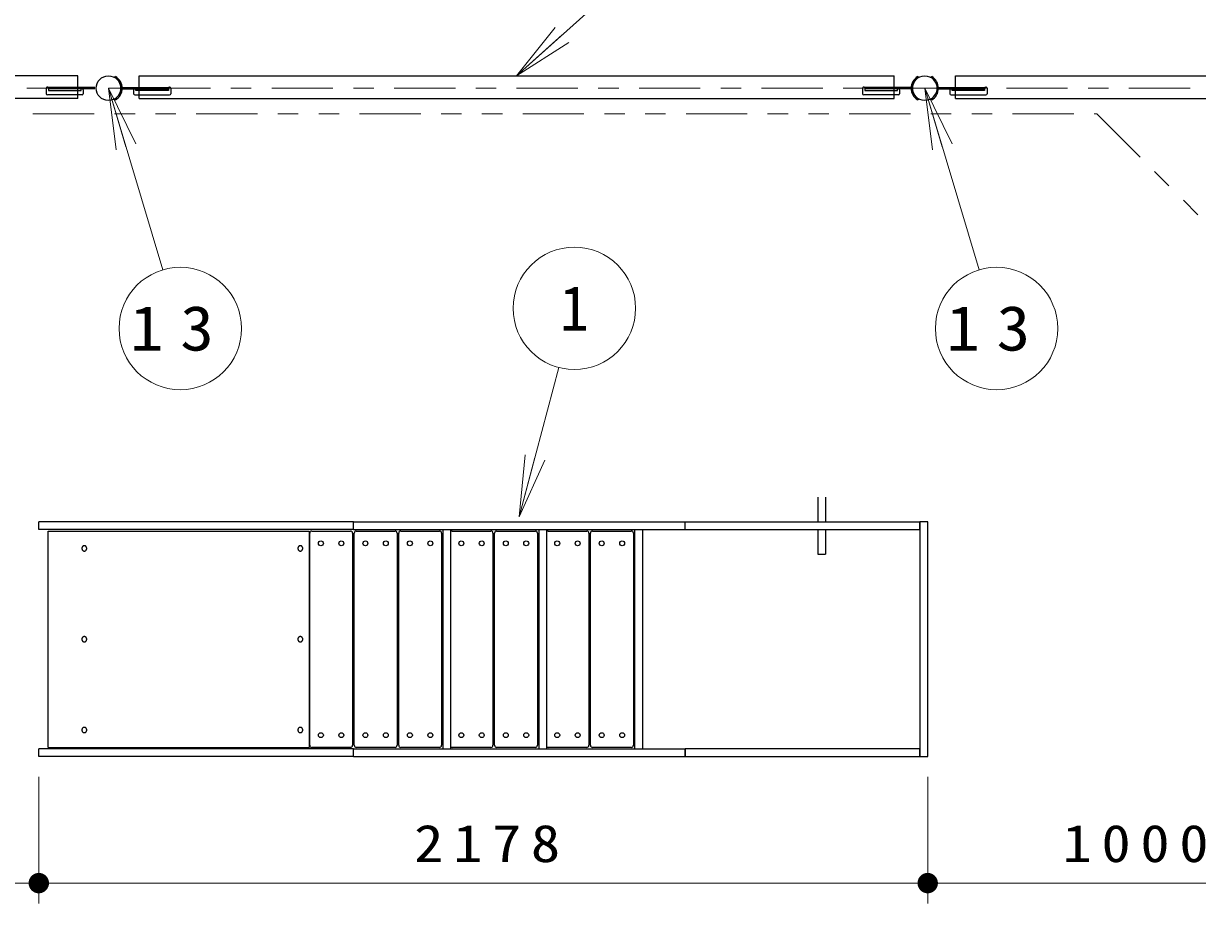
# Model space of a CAD drawing. Units: millimetres on the paper, scale 1:50. Extents: x -805 to -420, y -297 to 267.
# Drawn here: x -716.1 to -658.6, y 163.5 to 206.6 of the extents above; entities that cross this region are included whole.
import ezdxf
from ezdxf.enums import TextEntityAlignment as Align

# ---------------------------------------------------------------- set-up
doc = ezdxf.new("R2010")
doc.units = ezdxf.units.MM
doc.linetypes.add('USER2', pattern=[6, 3, -1, 1, -1])
doc.linetypes.add('USER3', pattern=[8, 3, -1, 1, -1, 1, -1])
doc.layers.add('1_50', color=7, linetype='Continuous', lineweight=25)
doc.styles.add('ＭＳ ゴシック', font='')
doc.styles.get('ＭＳ ゴシック').set_extended_font_data('MS Gothic')

# ---------------------------------------------------------------- blocks, each defined once
blk = doc.blocks.new('filled_dot')
at = {"color": 0, "linetype": 'Continuous', "lineweight": -2, "const_width": 1.25}
blk.add_lwpolyline([(-0.625, 0, 1), (0.625, 0, 1)], format="xyb", close=True, dxfattribs=at)

msp = doc.modelspace()

# ---------------------------------------------------------------- linework, layer by layer
at = {"layer": '1_50', "lineweight": 13}
for p, q in [((-691.951, 204.071), (-687.794, 207.823)), ((-691.951, 204.071), (-690.059, 206.452)), ((-691.951, 204.071), (-689.724, 206.081)), ((-689.389, 205.71), (-691.951, 204.071)), ((-711.572, 200.454), (-711.951, 203.471)), ((-711.951, 203.471), (-710.613, 200.74)), ((-711.951, 203.471), (-711.093, 200.597)), ((-711.951, 203.471), (-709.292, 194.57)), ((-671.572, 200.454), (-671.951, 203.471)), ((-671.951, 203.471), (-670.613, 200.74)), ((-671.951, 203.471), (-671.093, 200.597)), ((-671.951, 203.471), (-669.292, 194.57)), ((-691.82, 182.471), (-689.886, 189.785)), ((-691.82, 182.471), (-691.536, 185.5)), ((-691.82, 182.471), (-691.053, 185.372)), ((-690.57, 185.244), (-691.82, 182.471)), ((-715.366, 169.721), (-715.366, 163.519)), ((-671.808, 169.721), (-671.808, 163.519)), ((-735.366, 164.519), (-715.366, 164.519)), ((-671.808, 164.519), (-715.366, 164.519)), ((-651.808, 164.519), (-671.808, 164.519))]:
    msp.add_line(p, q, dxfattribs=at)
at = {"layer": '1_50'}
for p, q in [((-713.454, 204.071), (-750.449, 204.071)), ((-713.454, 202.971), (-713.454, 204.071)), ((-710.449, 204.071), (-673.454, 204.071)), ((-710.449, 202.971), (-710.449, 204.071)), ((-673.454, 202.971), (-673.454, 204.071)), ((-670.449, 204.071), (-633.454, 204.071)), ((-670.449, 202.971), (-670.449, 204.071)), ((-713.454, 202.971), (-750.449, 202.971)), ((-710.449, 202.971), (-673.454, 202.971)), ((-670.449, 202.971), (-633.454, 202.971)), ((-714.914, 181.771), (-702.111, 181.771)), ((-714.914, 171.171), (-702.111, 171.171))]:
    msp.add_line(p, q, dxfattribs=at)
at = {"layer": '1_50', "color": 2}
for p, q in [((-711.64, 203.99), (-711.608, 204.046)), ((-672.262, 203.99), (-672.294, 204.046)), ((-671.64, 203.99), (-671.608, 204.046)), ((-712.62, 203.503), (-714.875, 203.503)), ((-714.875, 203.503), (-714.875, 203.439)), ((-712.62, 203.439), (-714.875, 203.439)), ((-711.282, 203.503), (-709.027, 203.503)), ((-711.282, 203.439), (-709.027, 203.439)), ((-709.027, 203.503), (-709.027, 203.439)), ((-672.62, 203.503), (-674.875, 203.503)), ((-674.875, 203.503), (-674.875, 203.439)), ((-672.62, 203.439), (-674.875, 203.439)), ((-671.282, 203.503), (-669.027, 203.503)), ((-671.282, 203.439), (-669.027, 203.439)), ((-669.027, 203.503), (-669.027, 203.439)), ((-711.64, 202.953), (-711.608, 202.897)), ((-672.262, 202.953), (-672.294, 202.897)), ((-671.64, 202.953), (-671.608, 202.897)), ((-695.551, 171.101), (-695.551, 181.841)), ((-695.171, 171.101), (-695.171, 181.841)), ((-690.851, 171.101), (-690.851, 181.841)), ((-690.471, 171.101), (-690.471, 181.841)), ((-686.151, 171.101), (-686.151, 181.841)), ((-685.771, 171.101), (-685.771, 181.841)), ((-714.914, 171.171), (-714.914, 181.771)), ((-702.111, 181.771), (-702.111, 171.171))]:
    msp.add_line(p, q, dxfattribs=at)
at = {"layer": '1_50', "color": 131, "linetype": 'USER2', "lineweight": 13}
msp.add_line((-751.951, 203.471), (-631.951, 203.471), dxfattribs=at)
at = {"layer": '1_50', "color": 1}
for p, q in [((-715.005, 203.479), (-715.005, 203.199)), ((-714.925, 203.519), (-714.965, 203.519)), ((-713.245, 203.139), (-714.945, 203.139)), ((-714.885, 203.479), (-714.885, 203.359)), ((-714.885, 203.359), (-713.296, 203.359)), ((-713.296, 203.359), (-713.296, 203.439)), ((-713.185, 203.399), (-713.185, 203.199)), ((-710.717, 203.399), (-710.717, 203.199)), ((-710.657, 203.139), (-708.957, 203.139)), ((-710.607, 203.359), (-710.607, 203.439)), ((-709.017, 203.359), (-710.607, 203.359)), ((-709.017, 203.479), (-709.017, 203.359)), ((-708.977, 203.519), (-708.937, 203.519)), ((-708.897, 203.479), (-708.897, 203.199)), ((-675.005, 203.479), (-675.005, 203.199)), ((-674.925, 203.519), (-674.965, 203.519)), ((-673.245, 203.139), (-674.945, 203.139)), ((-674.885, 203.479), (-674.885, 203.359)), ((-674.885, 203.359), (-673.296, 203.359)), ((-673.296, 203.359), (-673.296, 203.439)), ((-673.185, 203.399), (-673.185, 203.199)), ((-670.717, 203.399), (-670.717, 203.199)), ((-670.657, 203.139), (-668.957, 203.139)), ((-670.607, 203.359), (-670.607, 203.439)), ((-669.017, 203.359), (-670.607, 203.359)), ((-669.017, 203.479), (-669.017, 203.359)), ((-668.977, 203.519), (-668.937, 203.519)), ((-668.897, 203.479), (-668.897, 203.199)), ((-677.196, 183.431), (-677.196, 182.221)), ((-676.816, 183.431), (-676.816, 182.221)), ((-699.951, 182.221), (-683.688, 182.221)), ((-699.951, 181.841), (-699.951, 182.221)), ((-699.951, 181.841), (-683.688, 181.841)), ((-677.196, 181.841), (-677.196, 180.631)), ((-676.816, 181.841), (-676.816, 180.631)), ((-677.196, 180.631), (-676.816, 180.631)), ((-699.951, 171.101), (-683.688, 171.101)), ((-699.951, 170.721), (-699.951, 171.101)), ((-683.688, 170.721), (-683.688, 171.101)), ((-699.951, 170.721), (-683.688, 170.721))]:
    msp.add_line(p, q, dxfattribs=at)
at = {"layer": '1_50', "color": 70, "linetype": 'USER3', "lineweight": 13}
for p, q in [((-723.651, 202.221), (-663.524, 202.221)), ((-663.524, 202.221), (-651.808, 190.506))]:
    msp.add_line(p, q, dxfattribs=at)
at = {"layer": '1_50', "color": 4}
for p, q in [((-715.366, 181.841), (-715.366, 182.221)), ((-699.951, 182.221), (-715.366, 182.221)), ((-699.951, 181.841), (-715.366, 181.841)), ((-699.951, 181.841), (-699.951, 182.221)), ((-699.951, 181.841), (-699.951, 182.221)), ((-683.688, 182.221), (-672.188, 182.221)), ((-683.688, 181.841), (-683.688, 182.221)), ((-683.688, 181.841), (-672.188, 181.841)), ((-672.188, 181.841), (-672.188, 182.221)), ((-699.951, 171.101), (-715.366, 171.101)), ((-715.366, 170.721), (-715.366, 171.101)), ((-699.951, 170.721), (-699.951, 171.101)), ((-699.951, 170.721), (-699.951, 171.101)), ((-699.951, 170.721), (-715.366, 170.721))]:
    msp.add_line(p, q, dxfattribs=at)
at = {"layer": '1_50', "color": 40}
for p, q in [((-702.091, 171.271), (-702.091, 181.671)), ((-701.991, 181.771), (-700.091, 181.771)), ((-699.991, 181.671), (-699.991, 171.271)), ((-699.911, 171.271), (-699.911, 181.671)), ((-699.811, 181.771), (-697.911, 181.771)), ((-697.811, 181.671), (-697.811, 171.271)), ((-697.731, 171.271), (-697.731, 181.671)), ((-697.631, 181.771), (-695.731, 181.771)), ((-695.631, 181.671), (-695.631, 171.271)), ((-695.111, 181.771), (-693.211, 181.771)), ((-693.111, 181.671), (-693.111, 171.271)), ((-693.031, 171.271), (-693.031, 181.671)), ((-692.931, 181.771), (-691.031, 181.771)), ((-690.931, 181.671), (-690.931, 171.271)), ((-690.411, 181.771), (-688.511, 181.771)), ((-688.411, 181.671), (-688.411, 171.271)), ((-688.331, 171.271), (-688.331, 181.671)), ((-688.231, 181.771), (-686.331, 181.771)), ((-686.231, 181.671), (-686.231, 171.271)), ((-700.091, 171.171), (-701.991, 171.171)), ((-697.911, 171.171), (-699.811, 171.171)), ((-695.731, 171.171), (-697.631, 171.171)), ((-693.211, 171.171), (-695.111, 171.171)), ((-691.031, 171.171), (-692.931, 171.171)), ((-688.511, 171.171), (-690.411, 171.171)), ((-686.331, 171.171), (-688.231, 171.171))]:
    msp.add_line(p, q, dxfattribs=at)
at = {"layer": '1_50', "color": 1}
msp.add_lwpolyline([(-671.808, 182.221), (-672.188, 182.221), (-672.188, 170.721), (-671.808, 170.721)], close=True, dxfattribs=at)
at = {"layer": '1_50'}
for points in [[(-713.135, 180.791), (-713.125, 180.792), (-713.115, 180.793), (-713.104, 180.796), (-713.094, 180.799), (-713.085, 180.804), (-713.075, 180.809), (-713.067, 180.815), (-713.058, 180.822), (-713.051, 180.829), (-713.044, 180.838), (-713.037, 180.847), (-713.032, 180.856), (-713.027, 180.866), (-713.023, 180.877), (-713.02, 180.888), (-713.017, 180.899), (-713.016, 180.91), (-713.016, 180.921), (-713.016, 180.933), (-713.017, 180.944), (-713.02, 180.955), (-713.023, 180.966), (-713.027, 180.976), (-713.032, 180.986), (-713.037, 180.996), (-713.044, 181.005), (-713.051, 181.013), (-713.058, 181.021), (-713.067, 181.028), (-713.075, 181.034), (-713.085, 181.039), (-713.094, 181.044), (-713.104, 181.047), (-713.115, 181.049), (-713.125, 181.051), (-713.135, 181.051), (-713.146, 181.051), (-713.156, 181.049), (-713.166, 181.047), (-713.176, 181.044), (-713.186, 181.039), (-713.195, 181.034), (-713.204, 181.028), (-713.212, 181.021), (-713.22, 181.013), (-713.227, 181.005), (-713.233, 180.996), (-713.239, 180.986), (-713.244, 180.976), (-713.248, 180.966), (-713.251, 180.955), (-713.253, 180.944), (-713.255, 180.933), (-713.255, 180.921), (-713.255, 180.91), (-713.253, 180.899), (-713.251, 180.888), (-713.248, 180.877), (-713.244, 180.866), (-713.239, 180.856), (-713.233, 180.847), (-713.227, 180.838), (-713.22, 180.829), (-713.212, 180.822), (-713.204, 180.815), (-713.195, 180.809), (-713.186, 180.804), (-713.176, 180.799), (-713.166, 180.796), (-713.156, 180.793), (-713.146, 180.792)], [(-702.55, 180.791), (-702.539, 180.792), (-702.529, 180.793), (-702.519, 180.796), (-702.509, 180.799), (-702.499, 180.804), (-702.49, 180.809), (-702.481, 180.815), (-702.473, 180.822), (-702.465, 180.829), (-702.458, 180.838), (-702.452, 180.847), (-702.446, 180.856), (-702.441, 180.866), (-702.437, 180.877), (-702.434, 180.888), (-702.432, 180.899), (-702.43, 180.91), (-702.43, 180.921), (-702.43, 180.933), (-702.432, 180.944), (-702.434, 180.955), (-702.437, 180.966), (-702.441, 180.976), (-702.446, 180.986), (-702.452, 180.996), (-702.458, 181.005), (-702.465, 181.013), (-702.473, 181.021), (-702.481, 181.028), (-702.49, 181.034), (-702.499, 181.039), (-702.509, 181.044), (-702.519, 181.047), (-702.529, 181.049), (-702.539, 181.051), (-702.55, 181.051), (-702.56, 181.051), (-702.57, 181.049), (-702.581, 181.047), (-702.59, 181.044), (-702.6, 181.039), (-702.609, 181.034), (-702.618, 181.028), (-702.626, 181.021), (-702.634, 181.013), (-702.641, 181.005), (-702.648, 180.996), (-702.653, 180.986), (-702.658, 180.976), (-702.662, 180.966), (-702.665, 180.955), (-702.667, 180.944), (-702.669, 180.933), (-702.669, 180.921), (-702.669, 180.91), (-702.667, 180.899), (-702.665, 180.888), (-702.662, 180.877), (-702.658, 180.866), (-702.653, 180.856), (-702.648, 180.847), (-702.641, 180.838), (-702.634, 180.829), (-702.626, 180.822), (-702.618, 180.815), (-702.609, 180.809), (-702.6, 180.804), (-702.59, 180.799), (-702.581, 180.796), (-702.57, 180.793), (-702.56, 180.792)], [(-713.135, 176.341), (-713.125, 176.342), (-713.115, 176.343), (-713.104, 176.346), (-713.094, 176.349), (-713.085, 176.354), (-713.075, 176.359), (-713.067, 176.365), (-713.058, 176.372), (-713.051, 176.379), (-713.044, 176.388), (-713.037, 176.397), (-713.032, 176.406), (-713.027, 176.416), (-713.023, 176.427), (-713.02, 176.438), (-713.017, 176.449), (-713.016, 176.46), (-713.016, 176.471), (-713.016, 176.483), (-713.017, 176.494), (-713.02, 176.505), (-713.023, 176.516), (-713.027, 176.526), (-713.032, 176.536), (-713.037, 176.546), (-713.044, 176.555), (-713.051, 176.563), (-713.058, 176.571), (-713.067, 176.578), (-713.075, 176.584), (-713.085, 176.589), (-713.094, 176.594), (-713.104, 176.597), (-713.115, 176.599), (-713.125, 176.601), (-713.135, 176.601), (-713.146, 176.601), (-713.156, 176.599), (-713.166, 176.597), (-713.176, 176.594), (-713.186, 176.589), (-713.195, 176.584), (-713.204, 176.578), (-713.212, 176.571), (-713.22, 176.563), (-713.227, 176.555), (-713.233, 176.546), (-713.239, 176.536), (-713.244, 176.526), (-713.248, 176.516), (-713.251, 176.505), (-713.253, 176.494), (-713.255, 176.483), (-713.255, 176.471), (-713.255, 176.46), (-713.253, 176.449), (-713.251, 176.438), (-713.248, 176.427), (-713.244, 176.416), (-713.239, 176.406), (-713.233, 176.397), (-713.227, 176.388), (-713.22, 176.379), (-713.212, 176.372), (-713.204, 176.365), (-713.195, 176.359), (-713.186, 176.354), (-713.176, 176.349), (-713.166, 176.346), (-713.156, 176.343), (-713.146, 176.342)], [(-702.55, 176.341), (-702.539, 176.342), (-702.529, 176.343), (-702.519, 176.346), (-702.509, 176.349), (-702.499, 176.354), (-702.49, 176.359), (-702.481, 176.365), (-702.473, 176.372), (-702.465, 176.379), (-702.458, 176.388), (-702.452, 176.397), (-702.446, 176.406), (-702.441, 176.416), (-702.437, 176.427), (-702.434, 176.438), (-702.432, 176.449), (-702.43, 176.46), (-702.43, 176.471), (-702.43, 176.483), (-702.432, 176.494), (-702.434, 176.505), (-702.437, 176.516), (-702.441, 176.526), (-702.446, 176.536), (-702.452, 176.546), (-702.458, 176.555), (-702.465, 176.563), (-702.473, 176.571), (-702.481, 176.578), (-702.49, 176.584), (-702.499, 176.589), (-702.509, 176.594), (-702.519, 176.597), (-702.529, 176.599), (-702.539, 176.601), (-702.55, 176.601), (-702.56, 176.601), (-702.57, 176.599), (-702.581, 176.597), (-702.59, 176.594), (-702.6, 176.589), (-702.609, 176.584), (-702.618, 176.578), (-702.626, 176.571), (-702.634, 176.563), (-702.641, 176.555), (-702.648, 176.546), (-702.653, 176.536), (-702.658, 176.526), (-702.662, 176.516), (-702.665, 176.505), (-702.667, 176.494), (-702.669, 176.483), (-702.669, 176.471), (-702.669, 176.46), (-702.667, 176.449), (-702.665, 176.438), (-702.662, 176.427), (-702.658, 176.416), (-702.653, 176.406), (-702.648, 176.397), (-702.641, 176.388), (-702.634, 176.379), (-702.626, 176.372), (-702.618, 176.365), (-702.609, 176.359), (-702.6, 176.354), (-702.59, 176.349), (-702.581, 176.346), (-702.57, 176.343), (-702.56, 176.342)], [(-713.135, 171.891), (-713.125, 171.892), (-713.115, 171.893), (-713.104, 171.896), (-713.094, 171.899), (-713.085, 171.904), (-713.075, 171.909), (-713.067, 171.915), (-713.058, 171.922), (-713.051, 171.929), (-713.044, 171.938), (-713.037, 171.947), (-713.032, 171.956), (-713.027, 171.966), (-713.023, 171.977), (-713.02, 171.988), (-713.017, 171.999), (-713.016, 172.01), (-713.016, 172.021), (-713.016, 172.033), (-713.017, 172.044), (-713.02, 172.055), (-713.023, 172.066), (-713.027, 172.076), (-713.032, 172.086), (-713.037, 172.096), (-713.044, 172.105), (-713.051, 172.113), (-713.058, 172.121), (-713.067, 172.128), (-713.075, 172.134), (-713.085, 172.139), (-713.094, 172.144), (-713.104, 172.147), (-713.115, 172.149), (-713.125, 172.151), (-713.135, 172.151), (-713.146, 172.151), (-713.156, 172.149), (-713.166, 172.147), (-713.176, 172.144), (-713.186, 172.139), (-713.195, 172.134), (-713.204, 172.128), (-713.212, 172.121), (-713.22, 172.113), (-713.227, 172.105), (-713.233, 172.096), (-713.239, 172.086), (-713.244, 172.076), (-713.248, 172.066), (-713.251, 172.055), (-713.253, 172.044), (-713.255, 172.033), (-713.255, 172.021), (-713.255, 172.01), (-713.253, 171.999), (-713.251, 171.988), (-713.248, 171.977), (-713.244, 171.966), (-713.239, 171.956), (-713.233, 171.947), (-713.227, 171.938), (-713.22, 171.929), (-713.212, 171.922), (-713.204, 171.915), (-713.195, 171.909), (-713.186, 171.904), (-713.176, 171.899), (-713.166, 171.896), (-713.156, 171.893), (-713.146, 171.892)], [(-702.55, 171.891), (-702.539, 171.892), (-702.529, 171.893), (-702.519, 171.896), (-702.509, 171.899), (-702.499, 171.904), (-702.49, 171.909), (-702.481, 171.915), (-702.473, 171.922), (-702.465, 171.929), (-702.458, 171.938), (-702.452, 171.947), (-702.446, 171.956), (-702.441, 171.966), (-702.437, 171.977), (-702.434, 171.988), (-702.432, 171.999), (-702.43, 172.01), (-702.43, 172.021), (-702.43, 172.033), (-702.432, 172.044), (-702.434, 172.055), (-702.437, 172.066), (-702.441, 172.076), (-702.446, 172.086), (-702.452, 172.096), (-702.458, 172.105), (-702.465, 172.113), (-702.473, 172.121), (-702.481, 172.128), (-702.49, 172.134), (-702.499, 172.139), (-702.509, 172.144), (-702.519, 172.147), (-702.529, 172.149), (-702.539, 172.151), (-702.55, 172.151), (-702.56, 172.151), (-702.57, 172.149), (-702.581, 172.147), (-702.59, 172.144), (-702.6, 172.139), (-702.609, 172.134), (-702.618, 172.128), (-702.626, 172.121), (-702.634, 172.113), (-702.641, 172.105), (-702.648, 172.096), (-702.653, 172.086), (-702.658, 172.076), (-702.662, 172.066), (-702.665, 172.055), (-702.667, 172.044), (-702.669, 172.033), (-702.669, 172.021), (-702.669, 172.01), (-702.667, 171.999), (-702.665, 171.988), (-702.662, 171.977), (-702.658, 171.966), (-702.653, 171.956), (-702.648, 171.947), (-702.641, 171.938), (-702.634, 171.929), (-702.626, 171.922), (-702.618, 171.915), (-702.609, 171.909), (-702.6, 171.904), (-702.59, 171.899), (-702.581, 171.896), (-702.57, 171.893), (-702.56, 171.892)]]:
    msp.add_lwpolyline(points, close=True, dxfattribs=at)
at = {"layer": '1_50', "color": 4}
msp.add_lwpolyline([(-672.188, 170.721), (-672.188, 171.101), (-683.688, 171.101), (-683.688, 170.721)], close=True, dxfattribs=at)
at = {"layer": '1_50'}
for centre, radius in [((-711.951, 203.471), 0.605), ((-711.951, 203.471), 0.605), ((-671.951, 203.471), 0.605), ((-671.951, 203.471), 0.605), ((-701.541, 181.171), 0.12), ((-700.541, 181.171), 0.12), ((-699.361, 181.171), 0.12), ((-698.361, 181.171), 0.12), ((-697.181, 181.171), 0.12), ((-696.181, 181.171), 0.12), ((-694.661, 181.171), 0.12), ((-693.661, 181.171), 0.12), ((-692.481, 181.171), 0.12), ((-691.481, 181.171), 0.12), ((-689.961, 181.171), 0.12), ((-688.961, 181.171), 0.12), ((-687.781, 181.171), 0.12), ((-686.781, 181.171), 0.12), ((-701.541, 171.771), 0.12), ((-700.541, 171.771), 0.12), ((-699.361, 171.771), 0.12), ((-698.361, 171.771), 0.12), ((-697.181, 171.771), 0.12), ((-696.181, 171.771), 0.12), ((-694.661, 171.771), 0.12), ((-693.661, 171.771), 0.12), ((-692.481, 171.771), 0.12), ((-691.481, 171.771), 0.12), ((-689.961, 171.771), 0.12), ((-688.961, 171.771), 0.12), ((-687.781, 171.771), 0.12), ((-686.781, 171.771), 0.12)]:
    msp.add_circle(centre, radius, dxfattribs=at)
at = {"layer": '1_50', "lineweight": 13}
for centre in [(-689.12, 192.685), (-708.433, 191.696), (-668.433, 191.696)]:
    msp.add_circle(centre, 3, dxfattribs=at)
at = {"layer": '1_50', "color": 2}
for centre, radius, start, end in [((-711.951, 203.471), 0.605, 300.85647, 59.14353), ((-711.951, 203.471), 0.669, 300.85647, 59.14353), ((-671.951, 203.471), 0.669, 120.85647, 239.14353), ((-671.951, 203.471), 0.605, 120.85647, 239.14353), ((-671.951, 203.471), 0.605, 300.85647, 59.14353), ((-671.951, 203.471), 0.669, 300.85647, 59.14353)]:
    msp.add_arc(centre, radius, start, end, dxfattribs=at)
at = {"layer": '1_50', "color": 1}
for centre, radius, start, end in [((-714.965, 203.479), 0.04, 90, 180), ((-714.945, 203.199), 0.06, 180, 270), ((-714.925, 203.479), 0.04, 0, 90), ((-713.245, 203.199), 0.06, 270, 0), ((-713.225, 203.399), 0.04, 0, 90), ((-710.677, 203.399), 0.04, 90, 180), ((-710.657, 203.199), 0.06, 180, 270), ((-708.977, 203.479), 0.04, 90, 180), ((-708.957, 203.199), 0.06, 270, 0), ((-708.937, 203.479), 0.04, 0, 90), ((-674.965, 203.479), 0.04, 90, 180), ((-674.945, 203.199), 0.06, 180, 270), ((-674.925, 203.479), 0.04, 0, 90), ((-673.245, 203.199), 0.06, 270, 0), ((-673.225, 203.399), 0.04, 0, 90), ((-670.677, 203.399), 0.04, 90, 180), ((-670.657, 203.199), 0.06, 180, 270), ((-668.977, 203.479), 0.04, 90, 180), ((-668.957, 203.199), 0.06, 270, 0), ((-668.937, 203.479), 0.04, 0, 90)]:
    msp.add_arc(centre, radius, start, end, dxfattribs=at)
at = {"layer": '1_50', "color": 40}
for centre, start, end in [((-701.991, 181.671), 90, 180), ((-700.091, 181.671), 0, 90), ((-699.811, 181.671), 90, 180), ((-697.911, 181.671), 0, 90), ((-697.631, 181.671), 90, 180), ((-695.731, 181.671), 0, 90), ((-695.111, 181.671), 90, 126.8699), ((-693.211, 181.671), 0, 90), ((-692.931, 181.671), 90, 180), ((-691.031, 181.671), 0, 90), ((-690.411, 181.671), 90, 126.8699), ((-688.511, 181.671), 0, 90), ((-688.231, 181.671), 90, 180), ((-686.331, 181.671), 0, 90), ((-701.991, 171.271), 180, 270), ((-700.091, 171.271), 270, 0), ((-699.811, 171.271), 180, 270), ((-697.911, 171.271), 270, 0), ((-697.631, 171.271), 180, 270), ((-695.731, 171.271), 270, 0), ((-695.111, 171.271), 233.1301, 270), ((-693.211, 171.271), 270, 0), ((-692.931, 171.271), 180, 270), ((-691.031, 171.271), 270, 0), ((-690.411, 171.271), 233.1301, 270), ((-688.511, 171.271), 270, 0), ((-688.231, 171.271), 180, 270), ((-686.331, 171.271), 270, 0)]:
    msp.add_arc(centre, 0.1, start, end, dxfattribs=at)

# ---------------------------------------------------------------- block references
at = {"layer": '1_50', "lineweight": 13, "xscale": 0.4, "yscale": 0.4, "rotation": 180}
for p in [(-715.366, 164.519), (-671.808, 164.519)]:
    msp.add_blockref('filled_dot', p, dxfattribs=at)
at = {"layer": '1_50', "lineweight": 13, "xscale": 0.4, "yscale": 0.4}
for p in [(-715.366, 164.519), (-671.808, 164.519)]:
    msp.add_blockref('filled_dot', p, dxfattribs=at)

# ---------------------------------------------------------------- texts
at = {"layer": '1_50', "style": 'ＭＳ ゴシック', "width": 0.95}
msp.add_text('1', height=2.199, dxfattribs=at).set_placement((-689.12, 192.685), align=Align.MIDDLE_CENTER)
at = {"layer": '1_50', "style": 'ＭＳ ゴシック'}
for s, insert, char_height, attachment_point in [('\\T1.5;\\W1.1;13', (-708.433, 191.696), 2.199, 5), ('\\T1.5;\\W1.1;13', (-668.433, 191.696), 2.199, 5), ('\\T1.33;\\W1.15;2178', (-693.159, 165.519), 1.833, 8), ('\\T1.33;\\W1.15;1000', (-661.387, 165.519), 1.833, 8)]:
    msp.add_mtext(s, dxfattribs=dict(at, insert=insert, char_height=char_height, attachment_point=attachment_point))

doc.saveas('drawing.dxf')
